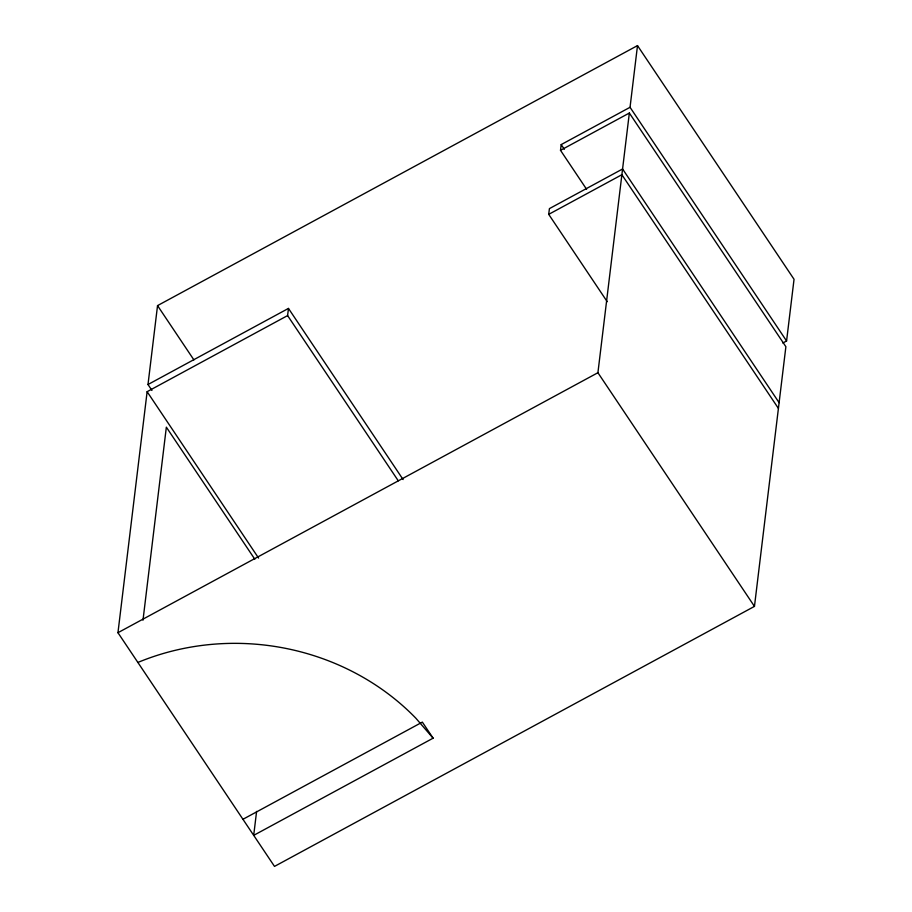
<?xml version="1.0" encoding="UTF-8"?>
<svg xmlns="http://www.w3.org/2000/svg" width="912" height="912" viewBox="0 0 912 912"><rect width="100%" height="100%" fill="white"/><g stroke="black" fill="none" stroke-linecap="round" stroke-linejoin="round"><path stroke-width="1.37" d="M586.598 189.274L560.504 150.32L629.348 113.031L785.882 346.708L754.463 606.389L274.501 866.4L117.956 632.711L147.128 391.693L287.599 315.586L288.466 308.416L147.995 384.522L151.939 390.416M147.995 384.522L157.537 305.611L637.499 45.6L794.044 279.289L786.577 340.974L782.827 343.015M142.99 620.194L166.349 427.169L254.824 559.238M256.603 811.406L253.696 835.358L433.109 738.173L422.347 722.11L242.945 819.295M607.221 301.69L548.716 214.354L549.412 208.62L622.577 168.982L779.11 402.671M560.504 150.32L561.199 144.586L630.044 107.297L637.499 45.6M754.463 606.389L597.919 372.712L629.348 113.031M548.716 214.354L621.881 174.716L778.415 408.405M117.956 632.711L597.919 372.712M433.109 738.173L415.849 718.2A236.744 214.913 6.9 0 0 137.883 662.454M630.044 107.297L786.577 340.974M561.199 144.586L564.357 149.306M288.466 308.416L403.104 479.552M287.599 315.586L398.282 480.818M157.537 305.611L193.903 359.898M147.128 391.693L258.598 558.098"/></g></svg>
